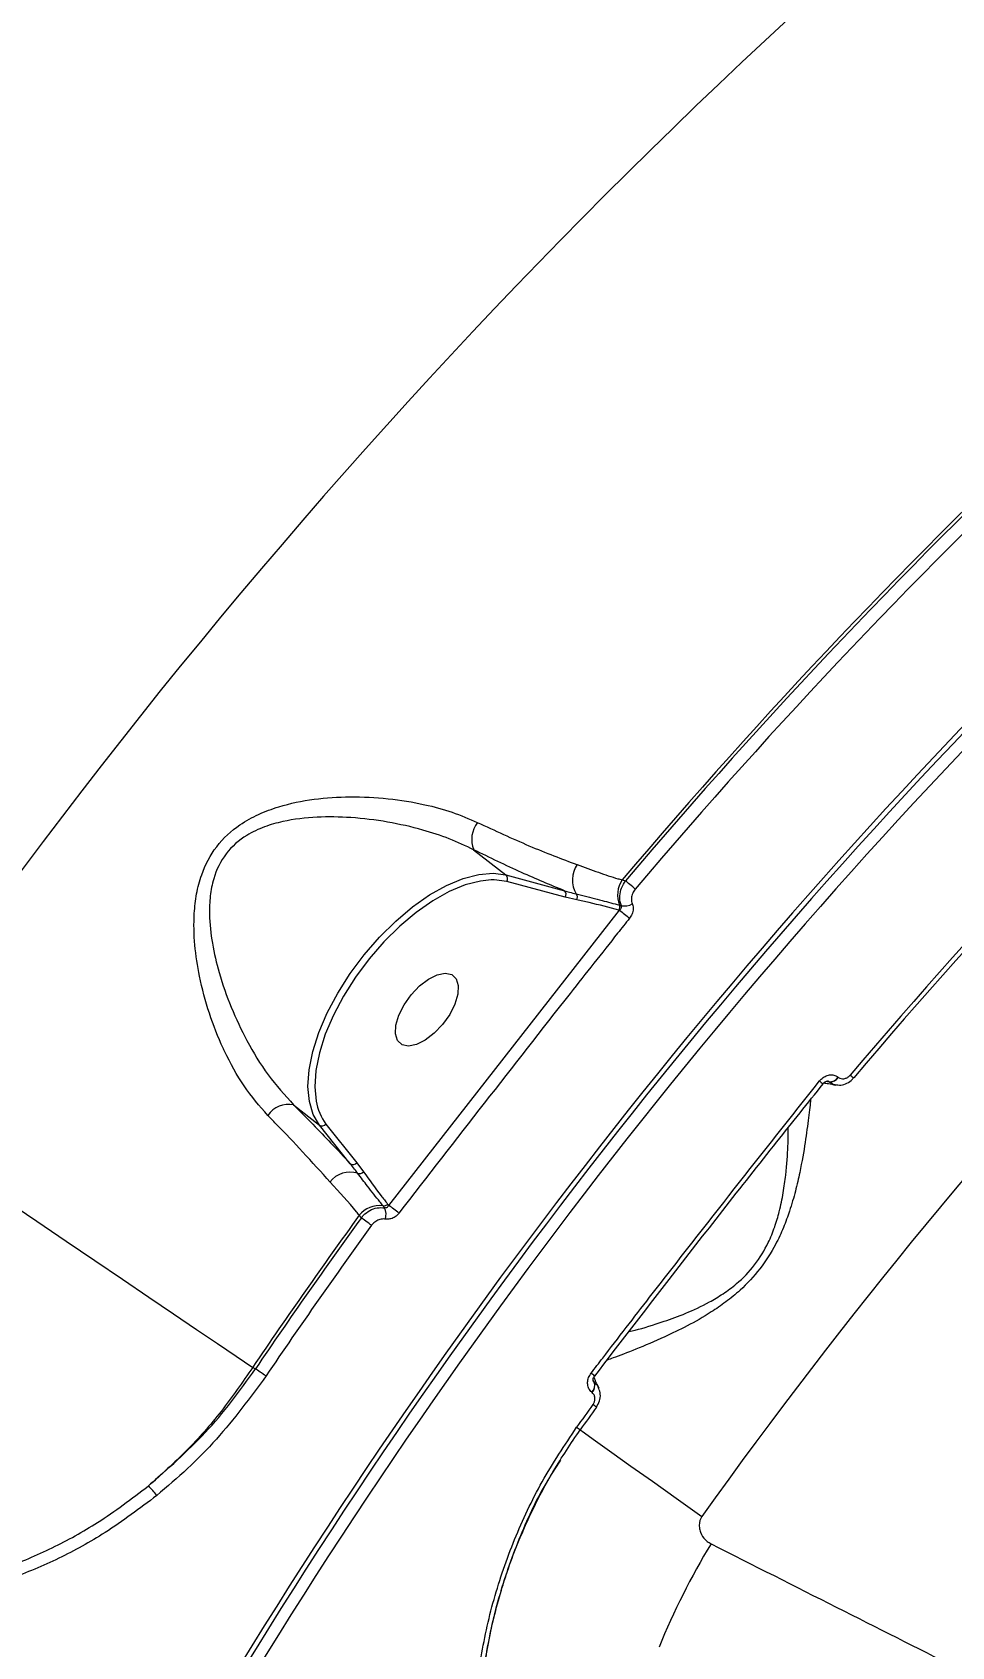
# Model space of a CAD drawing. Header units: millimetres. Extents: x -10374 to 11119, y -8221 to 9433.
# Drawn here: x 1571 to 1666.9, y -1908.1 to -1739.7 of the extents above; entities that cross this region are included whole.
import ezdxf

# ---------------------------------------------------------------- set-up
doc = ezdxf.new("R2010")
doc.units = ezdxf.units.MM
for name, color, linetype in [('DIKOM_ОБЪЕКТ', 7, 'Continuous'), ('DIKOM_РАЗМЕР_ЗОНА', 7, 'Continuous'), ('DIKOM_РАЗМЕР_ОБЪЕКТА', 7, 'Continuous')]:
    doc.layers.add(name, color=color, linetype=linetype)
doc.styles.add('style1', font='arial.ttf', dxfattribs={"width": 0.8})
doc.dimstyles.new('1-50', dxfattribs={"dimtxt": 300, "dimasz": 200, "dimexe": 100, "dimexo": 0, "dimgap": 100, "dimtad": 0, "dimdec": 0, "dimtxsty": 'style1', "dimcen": 0, "dimclrd": 7, "dimclre": 7, "dimadec": 1, "dimazin": 2, "dimtfac": 1, "dimtdec": 0, "dimtmove": 1, "dimatfit": 3, "dimfxl": 0, "dimlwd": 25, "dimlwe": 18, "dimarcsym": 0})

# ---------------------------------------------------------------- blocks, each defined once
blk = doc.blocks.new('*D16')
at = {"layer": 'Defpoints', "color": 0, "transparency": 16777216}
for p in [(-9045.1, 5161.67), (3694.49, 5161.67), (1813.16, -6719.94)]:
    blk.add_point(p, dxfattribs=at)
at = {"layer": 'DIKOM_РАЗМЕР_ОБЪЕКТА', "color": 7, "lineweight": 18, "transparency": 16777216}
for p, q in [((3694.49, 5161.67), (-9145.1, 5161.67)), ((1813.16, -6719.94), (-9145.1, -6719.94))]:
    blk.add_line(p, q, dxfattribs=at)
at = {"layer": 'DIKOM_РАЗМЕР_ОБЪЕКТА', "color": 7, "lineweight": 25, "transparency": 16777216}
for p, q in [((-9045.1, 4961.67), (-9045.1, -0.45)), ((-9045.1, -6519.94), (-9045.1, -1080.23))]:
    blk.add_line(p, q, dxfattribs=at)
at = {"layer": 'DIKOM_РАЗМЕР_ОБЪЕКТА', "color": 7, "transparency": 16777216}
for points in [[(-9078.43, 4961.67), (-9011.76, 4961.67), (-9045.1, 5161.67)], [(-9078.43, -6519.94), (-9011.76, -6519.94), (-9045.1, -6719.94)]]:
    blk.add_solid(points, dxfattribs=at)
at = {"layer": 'DIKOM_РАЗМЕР_ОБЪЕКТА', "color": 0, "transparency": 16777216, "insert": (-9045.1, -540.34), "char_height": 300, "attachment_point": 5, "rotation": 90, "style": 'style1'}
blk.add_mtext('11900', dxfattribs=at)
blk = doc.blocks.new('*D15')
at = {"layer": 'Defpoints', "color": 0, "transparency": 16777216}
for p in [(-5227.87, 8308.78), (9119.43, -1150.4), (-5227.87, -1991.82)]:
    blk.add_point(p, dxfattribs=at)
at = {"layer": 'DIKOM_РАЗМЕР_ОБЪЕКТА', "color": 7, "lineweight": 18, "transparency": 16777216}
for p, q in [((-5227.87, -1991.82), (-5227.87, 8408.78)), ((9119.43, -1150.4), (9119.43, 8408.78))]:
    blk.add_line(p, q, dxfattribs=at)
at = {"layer": 'DIKOM_РАЗМЕР_ОБЪЕКТА', "color": 7, "lineweight": 25, "transparency": 16777216}
for p, q in [((-5027.87, 8308.78), (187.44, 8308.78)), ((8919.43, 8308.78), (1267.22, 8308.78))]:
    blk.add_line(p, q, dxfattribs=at)
at = {"layer": 'DIKOM_РАЗМЕР_ОБЪЕКТА', "color": 7, "transparency": 16777216}
for points in [[(-5027.87, 8342.11), (-5027.87, 8275.44), (-5227.87, 8308.78)], [(8919.43, 8342.11), (8919.43, 8275.44), (9119.43, 8308.78)]]:
    blk.add_solid(points, dxfattribs=at)
at = {"layer": 'DIKOM_РАЗМЕР_ОБЪЕКТА', "color": 0, "transparency": 16777216, "insert": (727.33, 8308.78), "char_height": 300, "attachment_point": 5, "style": 'style1'}
blk.add_mtext('14350', dxfattribs=at)
blk = doc.blocks.new('*D14')
at = {"layer": 'Defpoints', "color": 0, "transparency": 16777216}
for p in [(-7515.85, 9236.32), (11119.43, -1423.4), (-7515.85, -2401.58)]:
    blk.add_point(p, dxfattribs=at)
at = {"layer": 'DIKOM_РАЗМЕР_ЗОНА', "color": 7, "lineweight": 18, "transparency": 16777216}
for p, q in [((-7515.85, -2401.58), (-7515.85, 9336.32)), ((11119.43, -1423.4), (11119.43, 9336.32))]:
    blk.add_line(p, q, dxfattribs=at)
at = {"layer": 'DIKOM_РАЗМЕР_ЗОНА', "color": 7, "lineweight": 25, "transparency": 16777216}
for p, q in [((-7315.85, 9236.32), (77.56, 9236.32)), ((10919.43, 9236.32), (1157.34, 9236.32))]:
    blk.add_line(p, q, dxfattribs=at)
at = {"layer": 'DIKOM_РАЗМЕР_ЗОНА', "color": 7, "transparency": 16777216}
for points in [[(-7315.85, 9269.65), (-7315.85, 9202.98), (-7515.85, 9236.32)], [(10919.43, 9269.65), (10919.43, 9202.98), (11119.43, 9236.32)]]:
    blk.add_solid(points, dxfattribs=at)
at = {"layer": 'DIKOM_РАЗМЕР_ЗОНА', "color": 0, "transparency": 16777216, "insert": (617.45, 9236.32), "char_height": 300, "attachment_point": 5, "style": 'style1'}
blk.add_mtext('18650', dxfattribs=at)
blk = doc.blocks.new('*D13')
at = {"layer": 'Defpoints', "color": 0, "transparency": 16777216}
for p in [(-10176.97, 7112.81), (3082.33, 7112.81), (2015.48, -8221.4)]:
    blk.add_point(p, dxfattribs=at)
at = {"layer": 'DIKOM_РАЗМЕР_ЗОНА', "color": 7, "lineweight": 18, "transparency": 16777216}
for p, q in [((3082.33, 7112.81), (-10276.97, 7112.81)), ((2015.48, -8221.4), (-10276.97, -8221.4))]:
    blk.add_line(p, q, dxfattribs=at)
at = {"layer": 'DIKOM_РАЗМЕР_ЗОНА', "color": 7, "lineweight": 25, "transparency": 16777216}
for p, q in [((-10176.97, 6912.81), (-10176.97, -14.41)), ((-10176.97, -8021.4), (-10176.97, -1094.19))]:
    blk.add_line(p, q, dxfattribs=at)
at = {"layer": 'DIKOM_РАЗМЕР_ЗОНА', "color": 7, "transparency": 16777216}
for points in [[(-10210.3, 6912.81), (-10143.64, 6912.81), (-10176.97, 7112.81)], [(-10210.3, -8021.4), (-10143.64, -8021.4), (-10176.97, -8221.4)]]:
    blk.add_solid(points, dxfattribs=at)
at = {"layer": 'DIKOM_РАЗМЕР_ЗОНА', "color": 0, "transparency": 16777216, "insert": (-10176.97, -554.3), "char_height": 300, "attachment_point": 5, "rotation": 90, "style": 'style1'}
blk.add_mtext('15300', dxfattribs=at)

msp = doc.modelspace()

# ---------------------------------------------------------------- linework, layer by layer
at = {"layer": 'DIKOM_ОБЪЕКТ', "color": 7, "linetype": 'Continuous', "lineweight": 15}
for p, q in [((1617.03, -1824.96), (1620.4, -1827.59)), ((1620.4, -1827.59), (1626.49, -1829.23)), ((1632.52, -1828.1), (1632.87, -1828.2)), ((1626.57, -1829.91), (1620.48, -1828.28)), ((1608.18, -1862.04), (1632.25, -1831.26)), ((1627.77, -1830.19), (1626.57, -1829.91)), ((1632.25, -1831.26), (1632.18, -1831.25)), ((1632.23, -1830.73), (1632.44, -1830.79)), ((1653.46, -1849.35), (1653.46, -1849.35)), ((1654.08, -1849.15), (1653.9, -1849.09)), ((1653.91, -1849.14), (1654.1, -1849.17)), ((1654.1, -1849.17), (1654.08, -1849.15)), ((1655.03, -1848.67), (1655.05, -1848.68)), ((1598.26, -1851.57), (1600.96, -1853.68)), ((1604.17, -1857.7), (1600.96, -1853.68)), ((1601.63, -1853.57), (1604.84, -1857.6)), ((1604.84, -1857.6), (1605.55, -1858.55)), ((1605.32, -1863.34), (1605.1, -1863.07)), ((1608.06, -1861.9), (1608.18, -1862.04)), ((1593.99, -1878.93), (1594.28, -1879.09)), ((1629.61, -1880.51), (1629.53, -1880.32)), ((1629.64, -1879.84), (1629.64, -1879.84)), ((1629.37, -1881.55), (1629.35, -1881.53)), ((1629.52, -1880.38), (1629.59, -1880.49)), ((1629.59, -1880.49), (1629.61, -1880.51))]:
    msp.add_line(p, q, dxfattribs=at)
at = {"layer": 'DIKOM_ОБЪЕКТ', "color": 7, "linetype": 'Continuous', "lineweight": 15, "flags": 128}
for points in [[(1600.96, -1853.68), (1600.3, -1852.57), (1599.9, -1851.22), (1599.75, -1849.65), (1599.87, -1847.9), (1600.26, -1846.01), (1600.89, -1844.02), (1601.77, -1841.97), (1602.86, -1839.9), (1604.15, -1837.87), (1605.61, -1835.91), (1607.2, -1834.08), (1608.9, -1832.4), (1610.66, -1830.92), (1612.44, -1829.67), (1614.21, -1828.67), (1615.93, -1827.95), (1617.56, -1827.53), (1619.06, -1827.41), (1620.4, -1827.59)], [(1618.87, -1828.1), (1617.73, -1828.22), (1616.15, -1828.63), (1614.48, -1829.32), (1612.76, -1830.29), (1611.03, -1831.5), (1609.33, -1832.94), (1607.68, -1834.56), (1606.14, -1836.34), (1604.72, -1838.24), (1603.47, -1840.21), (1602.41, -1842.21), (1601.56, -1844.2), (1600.95, -1846.14), (1600.58, -1847.97), (1600.46, -1849.67), (1600.6, -1851.18)], [(1620.48, -1828.28), (1619.18, -1828.1), (1618.87, -1828.1)], [(1633.88, -1829.06), (1633.75, -1828.95), (1633.61, -1828.82), (1633.46, -1828.7), (1633.32, -1828.58), (1633.18, -1828.47), (1633.06, -1828.36), (1632.95, -1828.27), (1632.87, -1828.2)], [(1613.79, -1843.19), (1612.92, -1844.1), (1611.99, -1844.82), (1611.07, -1845.28), (1610.24, -1845.44), (1609.56, -1845.29), (1609.1, -1844.85), (1608.88, -1844.15), (1608.93, -1843.24), (1609.23, -1842.2), (1609.78, -1841.12), (1610.52, -1840.08), (1611.39, -1839.16), (1612.32, -1838.45), (1613.24, -1837.99), (1614.07, -1837.83), (1614.75, -1837.97), (1615.21, -1838.41), (1615.43, -1839.12), (1615.38, -1840.02), (1615.07, -1841.06), (1614.53, -1842.15), (1613.79, -1843.19)], [(1552.84, -1851.07), (1555.83, -1853.09), (1558.9, -1855.17), (1562.03, -1857.29), (1565.18, -1859.43), (1568.34, -1861.57), (1571.48, -1863.69), (1574.55, -1865.77), (1577.54, -1867.8), (1580.42, -1869.75), (1583.16, -1871.6), (1585.74, -1873.35), (1588.14, -1874.97), (1590.32, -1876.45), (1592.28, -1877.77), (1593.99, -1878.93)], [(1606.39, -1864.12), (1606.25, -1864.02), (1606.1, -1863.91), (1605.94, -1863.8), (1605.79, -1863.69), (1605.65, -1863.58), (1605.52, -1863.49), (1605.41, -1863.41), (1605.32, -1863.34)], [(1595.38, -1879.83), (1595.23, -1879.73), (1595.08, -1879.63), (1594.92, -1879.52), (1594.77, -1879.42), (1594.62, -1879.32), (1594.49, -1879.23), (1594.37, -1879.15), (1594.28, -1879.09)], [(1629.84, -1883.09), (1629.83, -1883.08), (1629.79, -1883.05), (1629.74, -1883.01), (1629.66, -1882.96), (1629.57, -1882.89), (1629.46, -1882.81)], [(1628.14, -1885.45), (1628.33, -1885.59), (1629.75, -1886.6), (1631.45, -1887.81), (1633.43, -1889.22), (1635.66, -1890.81), (1638.13, -1892.57), (1640.82, -1894.49)]]:
    msp.add_lwpolyline(points, dxfattribs=at)
at = {"layer": 'DIKOM_ОБЪЕКТ', "color": 7, "linetype": 'Continuous', "lineweight": 15}
for centre, radius, start, end in [((2088, -2213.4), 646.28, 127.10022, 145.89978), ((2088, -2213.4), 580.87, 121.09855, 151.90145), ((2088, -2213.4), 580.37, 121.09855, 151.90145), ((2088, -2213.4), 579.13, 121.09885, 151.90115), ((2088, -2213.4), 596.59, 133.22853, 139.77147), ((2088, -2213.4), 596.26, 133.24313, 139.75687), ((2088, -2213.4), 594.93, 133.24313, 139.75687), ((2088, -2213.4), 549.25, 128.4952, 144.5048), ((2088, -2213.4), 565.29, 133.2097, 139.7903), ((2088, -2213.4), 564.82, 133.2097, 139.7903), ((1619.78, -1823.87), 2.95, 143.2792, 201.6198), ((1630.17, -1828.1), 2.84, 145.8488, 210.8681), ((1620.05, -1827.98), 0.526, 325.8636, 47.6157), ((1634.88, -1829.69), 2.85, 146.0114, 201.4316), ((1626.14, -1829.62), 0.526, 325.8901, 47.5893), ((1627.3, -1829.9), 0.551, 328.0112, 38.5567), ((1631.7, -1830.94), 0.567, 327.6976, 21.7359), ((1665.33, -1791.02), 52.1, 230.5745, 232.0415), ((1632.74, -1829.17), 1.65, 259.2249, 299.9624), ((1656.55, -1844.85), 5.46, 230.5737, 235.5003), ((1654.17, -1848.15), 1.01, 265.0511, 328.9494), ((1654.19, -1848.16), 1.01, 265.0447, 328.9529), ((1825.88, -1648.26), 262.37, 229.7336, 229.8351), ((1597.72, -1854.1), 2.59, 77.9749, 146.3392), ((1606.13, -1850.21), 5.61, 189.8648, 216.7103), ((1601.23, -1853.26), 0.502, 236.5268, 321.5192), ((1604.45, -1857.28), 0.502, 236.5226, 321.5234), ((1604.15, -1861.23), 2.66, 72.8901, 142.4288), ((1605.15, -1858.21), 0.527, 246.0856, 319.4065), ((2088, -2213.4), 596.59, 144.04012, 145.89978), ((2088, -2213.4), 596.26, 144.04877, 145.89662), ((1607.22, -1864.79), 2.73, 82.5762, 141.0547), ((1607.65, -1861.55), 0.544, 262.3872, 319.494), ((1606.39, -1862.99), 1.51, 341.3343, 27.2897), ((1573.69, -1908.3), 57.7, 51.967, 53.2918), ((2088, -2213.4), 594.93, 144.04877, 145.89662), ((1626.05, -1883.89), 5.41, 48.4663, 53.4419), ((1628.64, -1880.82), 1.01, 315.0306, 18.9583), ((1628.66, -1880.83), 1.01, 315.0687, 18.9459), ((2088, -2213.4), 565.29, 144.2097, 144.5048), ((2088, -2213.4), 564.82, 144.2097, 144.5048), ((1580.29, -1894.75), 4.43, 33.5759, 50.7408), ((1709.27, -1938.02), 78.81, 148.9141, 157.6962)]:
    msp.add_arc(centre, radius, start, end, dxfattribs=at)
for points, knots in [([(1020.1, -1644.46), (1020.15, -1644.49), (1020.29, -1644.56), (1021.45, -1645.17), (1023.86, -1646.46), (1027.44, -1648.36), (1032.22, -1650.9), (1038.21, -1654.09), (1045.27, -1657.84), (1053.37, -1662.15), (1062.41, -1666.96), (1072.56, -1672.35), (1083.83, -1678.34), (1096.19, -1684.92), (1109.39, -1691.94), (1123.35, -1699.36), (1138, -1707.15), (1153.57, -1715.43), (1170.06, -1724.19), (1187.41, -1733.42), (1205.04, -1742.79), (1222.86, -1752.27), (1240.76, -1761.79), (1259.25, -1771.62), (1278.3, -1781.75), (1297.86, -1792.14), (1317.76, -1802.73), (1337.95, -1813.46), (1358.38, -1824.32), (1379.1, -1835.34), (1400.06, -1846.49), (1421.19, -1857.72), (1442.02, -1868.8), (1462.49, -1879.68), (1482.55, -1890.35), (1502.52, -1900.96), (1522.32, -1911.5), (1541.88, -1921.9), (1559.67, -1931.35), (1570.71, -1937.22), (1575.59, -1939.82)], [0, 0, 0, 0, 0.015651, 0.042167, 0.068704, 0.09522, 0.122506, 0.149814, 0.177101, 0.203617, 0.230153, 0.256669, 0.283955, 0.311264, 0.33855, 0.365066, 0.391602, 0.418118, 0.445404, 0.472713, 0.499999, 0.52556, 0.55114, 0.576701, 0.60295, 0.629218, 0.655467, 0.681983, 0.708519, 0.735035, 0.762321, 0.78963, 0.816916, 0.843432, 0.869968, 0.896485, 0.923771, 0.951079, 0.978366, 1, 1, 1, 1]), ([(1574.68, -1940.47), (1569.81, -1937.88), (1558.9, -1932.08), (1541.35, -1922.74), (1522.12, -1912.52), (1502.43, -1902.05), (1482.4, -1891.4), (1462.11, -1880.61), (1441.63, -1869.72), (1420.97, -1858.74), (1400.19, -1847.69), (1379.35, -1836.61), (1358.55, -1825.55), (1337.87, -1814.55), (1317.64, -1803.8), (1297.9, -1793.3), (1278.65, -1783.06), (1259.69, -1772.98), (1241.11, -1763.11), (1223, -1753.48), (1205.18, -1744), (1187.71, -1734.71), (1170.64, -1725.63), (1154.23, -1716.91), (1138.56, -1708.58), (1123.71, -1700.68), (1109.72, -1693.24), (1096.64, -1686.29), (1084.47, -1679.82), (1073.24, -1673.85), (1063.01, -1668.41), (1053.81, -1663.52), (1046.21, -1659.47), (1040, -1656.17), (1034.96, -1653.49), (1030.66, -1651.2), (1027.05, -1649.29), (1024.19, -1647.76), (1022.12, -1646.66), (1020.8, -1645.96), (1020.61, -1645.86), (1020.52, -1645.81)], [0, 0, 0, 0, 0.021635, 0.048472, 0.075394, 0.102359, 0.129323, 0.156245, 0.183082, 0.209919, 0.236841, 0.263805, 0.29077, 0.317692, 0.344529, 0.370376, 0.3963, 0.422262, 0.448224, 0.474147, 0.499995, 0.526832, 0.553753, 0.580718, 0.607683, 0.634604, 0.661441, 0.688278, 0.7152, 0.742165, 0.769129, 0.796051, 0.822888, 0.844633, 0.866402, 0.88817, 0.909915, 0.932424, 0.954958, 0.977491, 1, 1, 1, 1]), ([(1760.84, -2040.58), (1760.79, -2040.56), (1760.66, -2040.49), (1759.5, -2039.87), (1757.09, -2038.59), (1753.5, -2036.68), (1748.72, -2034.14), (1742.73, -2030.96), (1735.67, -2027.2), (1727.58, -2022.9), (1718.53, -2018.09), (1708.38, -2012.69), (1697.12, -2006.7), (1684.75, -2000.13), (1671.55, -1993.11), (1657.59, -1985.68), (1642.94, -1977.89), (1627.37, -1969.62), (1610.89, -1960.85), (1593.53, -1951.63), (1575.9, -1942.25), (1558.09, -1932.78), (1540.18, -1923.26), (1521.69, -1913.42), (1502.64, -1903.3), (1483.09, -1892.9), (1463.18, -1882.32), (1442.99, -1871.58), (1422.57, -1860.72), (1401.85, -1849.7), (1380.89, -1838.56), (1359.76, -1827.32), (1338.92, -1816.25), (1318.45, -1805.36), (1298.39, -1794.7), (1278.43, -1784.08), (1258.62, -1773.55), (1239.06, -1763.15), (1221.27, -1753.69), (1210.23, -1747.82), (1205.35, -1745.22)], [0, 0, 0, 0, 0.015651, 0.042167, 0.068704, 0.09522, 0.122506, 0.149814, 0.177101, 0.203616, 0.230153, 0.256669, 0.283955, 0.311263, 0.33855, 0.365066, 0.391602, 0.418118, 0.445404, 0.472712, 0.499999, 0.52556, 0.551139, 0.576701, 0.602949, 0.629218, 0.655466, 0.681983, 0.708519, 0.735035, 0.762321, 0.78963, 0.816916, 0.843432, 0.869968, 0.896484, 0.923771, 0.951079, 0.978365, 1, 1, 1, 1]), ([(1206.26, -1744.57), (1211.13, -1747.16), (1222.04, -1752.97), (1239.59, -1762.3), (1258.83, -1772.52), (1278.51, -1782.99), (1298.54, -1793.64), (1318.83, -1804.43), (1339.32, -1815.32), (1359.97, -1826.3), (1380.75, -1837.35), (1401.59, -1848.43), (1422.4, -1859.5), (1443.07, -1870.49), (1463.3, -1881.24), (1483.04, -1891.74), (1502.3, -1901.98), (1521.25, -1912.06), (1539.83, -1921.94), (1557.94, -1931.57), (1575.77, -1941.04), (1593.23, -1950.33), (1610.31, -1959.41), (1626.71, -1968.13), (1642.38, -1976.46), (1657.24, -1984.36), (1671.22, -1991.8), (1684.3, -1998.76), (1696.47, -2005.23), (1707.7, -2011.2), (1717.94, -2016.64), (1727.13, -2021.53), (1734.73, -2025.57), (1740.94, -2028.87), (1745.98, -2031.55), (1750.29, -2033.84), (1753.89, -2035.76), (1756.76, -2037.28), (1758.83, -2038.38), (1760.15, -2039.08), (1760.33, -2039.18), (1760.43, -2039.23)], [0, 0, 0, 0, 0.021635, 0.048472, 0.075394, 0.102359, 0.129323, 0.156245, 0.183082, 0.209919, 0.236841, 0.263805, 0.29077, 0.317692, 0.344529, 0.370376, 0.3963, 0.422262, 0.448224, 0.474147, 0.499995, 0.526832, 0.553754, 0.580718, 0.607683, 0.634604, 0.661441, 0.688278, 0.7152, 0.742165, 0.769129, 0.796051, 0.822888, 0.844633, 0.866402, 0.88817, 0.909915, 0.932424, 0.954958, 0.977491, 1, 1, 1, 1]), ([(1595.56, -1852.66), (1594.71, -1851.68), (1593.01, -1849.71), (1591.61, -1847.14), (1590.41, -1844.59), (1589.41, -1842.04), (1588.43, -1838.41), (1587.89, -1834.9), (1587.82, -1832.01), (1588.1, -1829.55), (1588.72, -1827.14), (1590.08, -1824.52), (1592.3, -1822.48), (1594.59, -1821.22), (1597.17, -1820.26), (1600.38, -1819.61), (1604.23, -1819.37), (1608.12, -1819.56), (1611.69, -1820.15), (1614.82, -1820.99), (1616.55, -1821.73), (1617.41, -1822.11)], [0, 0, 0, 0, 0.072689, 0.145524, 0.151132, 0.21733, 0.283541, 0.337716, 0.391817, 0.425487, 0.459109, 0.513453, 0.567937, 0.604494, 0.641122, 0.702963, 0.764911, 0.830905, 0.896871, 0.948453, 1, 1, 1, 1]), ([(1617.03, -1824.96), (1616.2, -1824.57), (1614.51, -1823.77), (1611.5, -1822.79), (1608.06, -1822.01), (1604.35, -1821.55), (1600.68, -1821.49), (1597.64, -1821.84), (1595.19, -1822.53), (1593.08, -1823.51), (1591.05, -1825.26), (1589.93, -1827.62), (1589.52, -1829.79), (1589.44, -1832.06), (1589.73, -1834.75), (1590.51, -1838.01), (1591.7, -1841.43), (1593.4, -1845.02), (1595.54, -1848.57), (1597.34, -1850.55), (1598.26, -1851.57)], [0, 0, 0, 0, 0.052435, 0.105736, 0.172699, 0.24086, 0.302319, 0.365016, 0.399806, 0.435456, 0.48611, 0.536694, 0.568682, 0.601485, 0.655092, 0.709786, 0.776898, 0.845173, 0.921305, 1, 1, 1, 1]), ([(1617.41, -1822.11), (1619.24, -1822.95), (1622.95, -1824.67), (1626.25, -1825.94), (1627.81, -1826.5), (1627.82, -1826.5)], [0, 0, 0, 0, 0.491401, 0.997072, 1, 1, 1, 1]), ([(1626.49, -1829.23), (1625.03, -1828.63), (1622.08, -1827.41), (1618.73, -1825.78), (1617.03, -1824.96)], [0, 0, 0, 0, 0.49476, 1, 1, 1, 1]), ([(1627.82, -1826.5), (1628.57, -1826.78), (1630.08, -1827.34), (1631.57, -1827.85), (1632.36, -1828.06), (1632.52, -1828.1)], [0, 0, 0, 0, 0.443905, 0.891125, 1, 1, 1, 1]), ([(1695.82, -2068.42), (1694.7, -2067.83), (1692.45, -2066.64), (1687.74, -2064.16), (1682.08, -2061.17), (1675.4, -2057.65), (1667.75, -2053.62), (1659.15, -2049.08), (1649.59, -2044.04), (1639.11, -2038.52), (1627.74, -2032.53), (1615.54, -2026.1), (1602.56, -2019.27), (1588.85, -2012.05), (1574.39, -2004.44), (1559.24, -1996.47), (1543.45, -1988.16), (1527.09, -1979.56), (1510.24, -1970.71), (1492.93, -1961.62), (1475.19, -1952.31), (1457.05, -1942.79), (1438.58, -1933.11), (1419.87, -1923.32), (1401, -1913.44), (1382.02, -1903.52), (1362.95, -1893.56), (1343.82, -1883.58), (1324.72, -1873.63), (1305.73, -1863.75), (1286.93, -1853.98), (1269.76, -1845.07), (1254.2, -1837.01), (1244.89, -1832.2), (1240.24, -1829.79)], [0, 0, 0, 0, 0.031557, 0.063213, 0.09492, 0.126626, 0.158283, 0.189839, 0.221397, 0.253054, 0.284762, 0.31647, 0.348127, 0.379685, 0.411265, 0.442944, 0.474674, 0.506404, 0.538084, 0.569664, 0.601295, 0.633025, 0.664806, 0.696588, 0.728318, 0.75995, 0.791659, 0.823467, 0.855327, 0.887186, 0.918995, 0.950705, 0.975352, 1, 1, 1, 1]), ([(1626.49, -1829.23), (1626.67, -1829.28), (1627.08, -1829.4), (1627.5, -1829.5), (1627.73, -1829.56)], [0, 0, 0, 0, 0.440311, 1, 1, 1, 1]), ([(1627.73, -1829.56), (1627.92, -1829.6), (1628.83, -1829.82), (1630.34, -1830.23), (1631.63, -1830.57), (1632.23, -1830.73)], [0, 0, 0, 0, 0.11788, 0.589483, 1, 1, 1, 1]), ([(1632.44, -1830.79), (1632.41, -1830.72), (1632.3, -1830.41), (1632.23, -1829.78), (1632.4, -1828.93), (1632.71, -1828.44), (1632.87, -1828.2)], [0, 0, 0, 0, 0.081403, 0.385809, 0.693743, 1, 1, 1, 1]), ([(1633.88, -1829.06), (1633.78, -1829.2), (1633.58, -1829.49), (1633.46, -1830), (1633.49, -1830.37), (1633.56, -1830.56), (1633.57, -1830.6)], [0, 0, 0, 0, 0.307743, 0.615871, 0.919082, 1, 1, 1, 1]), ([(1632.18, -1831.25), (1631.15, -1830.98), (1629.69, -1830.6), (1628.2, -1830.28), (1627.77, -1830.19)], [0, 0, 0, 0, 0.708819, 1, 1, 1, 1]), ([(1632.25, -1831.26), (1632.29, -1831.22), (1632.38, -1831.13), (1632.45, -1830.97), (1632.45, -1830.85), (1632.44, -1830.8), (1632.44, -1830.79)], [0, 0, 0, 0, 0.334482, 0.654955, 0.951811, 1, 1, 1, 1]), ([(1633.57, -1830.6), (1633.58, -1830.62), (1633.64, -1830.79), (1633.68, -1831.15), (1633.58, -1831.66), (1633.38, -1831.95), (1633.29, -1832.1)], [0, 0, 0, 0, 0.052398, 0.365066, 0.682787, 1, 1, 1, 1]), ([(1633.29, -1832.1), (1632.87, -1832.62), (1630.8, -1835.23), (1622.73, -1845.44), (1615.17, -1855.2), (1609.24, -1862.85)], [0, 0, 0, 0, 0.051228, 0.25613, 1, 1, 1, 1]), ([(1629.27, -1879.55), (1629.68, -1879.02), (1631.71, -1876.37), (1639.58, -1866.16), (1647.16, -1856.57), (1653.08, -1849.07)], [0, 0, 0, 0, 0.051708, 0.258554, 1, 1, 1, 1]), ([(1629.65, -1879.85), (1632.23, -1876.49), (1638.52, -1868.3), (1646.46, -1858.14), (1651.87, -1851.38), (1653.47, -1849.37)], [0, 0, 0, 0, 0.328859, 0.800313, 1, 1, 1, 1]), ([(1653.08, -1849.07), (1653.2, -1848.94), (1653.44, -1848.69), (1653.9, -1848.47), (1654.37, -1848.4), (1654.76, -1848.49), (1654.96, -1848.62), (1655.03, -1848.67)], [0, 0, 0, 0, 0.218219, 0.436733, 0.653034, 0.865713, 1, 1, 1, 1]), ([(1653.46, -1849.35), (1653.47, -1849.34), (1653.51, -1849.28), (1653.62, -1849.19), (1653.76, -1849.11), (1653.88, -1849.08), (1653.95, -1849.09), (1653.97, -1849.1), (1653.97, -1849.1)], [0, 0, 0, 0, 0.048875, 0.250207, 0.446374, 0.652419, 0.878717, 1, 1, 1, 1]), ([(1653.53, -1849.28), (1653.68, -1849.29), (1654.03, -1849.33), (1654.52, -1849.44), (1654.79, -1849.5)], [0, 0, 0, 0, 0.457274, 1, 1, 1, 1]), ([(1654.08, -1849.15), (1654.06, -1849.14), (1654.03, -1849.11), (1653.98, -1849.1), (1653.97, -1849.1)], [0, 0, 0, 0, 0.731936, 1, 1, 1, 1]), ([(1654.73, -1849.46), (1654.72, -1849.46), (1654.52, -1849.45), (1654.3, -1849.32), (1654.12, -1849.19), (1654.1, -1849.17)], [0, 0, 0, 0, 0.034252, 0.87038, 1, 1, 1, 1]), ([(1654.73, -1849.44), (1654.92, -1849.47), (1655.34, -1849.54), (1655.97, -1849.33), (1656.43, -1849.04), (1656.6, -1848.8), (1656.64, -1848.75)], [0, 0, 0, 0, 0.273033, 0.590889, 0.91669, 1, 1, 1, 1]), ([(1655.05, -1848.68), (1655.06, -1848.69), (1655.15, -1848.76), (1655.33, -1848.84), (1655.59, -1848.85), (1655.85, -1848.79), (1656.09, -1848.67), (1656.23, -1848.53), (1656.3, -1848.46)], [0, 0, 0, 0, 0.033986, 0.252233, 0.47048, 0.597885, 0.819226, 1, 1, 1, 1]), ([(1598.26, -1851.57), (1599.6, -1852.92), (1601.74, -1855.08), (1603.51, -1856.99), (1604.17, -1857.7)], [0, 0, 0, 0, 0.629896, 1, 1, 1, 1]), ([(1652.16, -1851.02), (1652.16, -1851.03), (1652.13, -1851.42), (1651.95, -1852.9), (1651.63, -1855.38), (1651.16, -1858.07), (1650.6, -1860.53), (1650.04, -1862.47), (1649.36, -1864.35), (1648.41, -1866.39), (1646.95, -1868.71), (1645.07, -1870.72), (1643.32, -1872.14), (1641.44, -1873.43), (1639.26, -1874.66), (1636.55, -1875.95), (1633.86, -1877.09), (1631.91, -1877.83), (1631.15, -1878.1), (1630.95, -1878.17)], [0, 0, 0, 0, 0.001654, 0.086542, 0.175638, 0.264699, 0.314117, 0.363484, 0.402159, 0.440761, 0.497897, 0.555166, 0.593685, 0.632279, 0.698832, 0.765527, 0.864439, 0.963336, 1, 1, 1, 1]), ([(1602.05, -1859.61), (1601.13, -1858.58), (1599.43, -1856.68), (1597.13, -1854.26), (1595.85, -1852.95), (1595.56, -1852.66)], [0, 0, 0, 0, 0.478685, 0.884368, 1, 1, 1, 1]), ([(1633.22, -1875.21), (1633.44, -1875.16), (1634.43, -1874.93), (1636.49, -1874.29), (1639.12, -1873.34), (1641.23, -1872.36), (1643.03, -1871.29), (1644.67, -1870.09), (1646.41, -1868.3), (1647.69, -1866.17), (1648.45, -1864.28), (1648.96, -1862.53), (1649.34, -1860.7), (1649.65, -1858.35), (1649.82, -1855.97), (1649.83, -1854.55), (1649.83, -1853.93)], [0, 0, 0, 0, 0.035494, 0.165065, 0.250879, 0.336483, 0.384555, 0.432497, 0.50193, 0.571256, 0.619364, 0.6676, 0.730937, 0.79435, 0.910768, 1, 1, 1, 1]), ([(1604.93, -1858.69), (1604.83, -1858.54), (1604.58, -1858.21), (1604.32, -1857.88), (1604.17, -1857.7)], [0, 0, 0, 0, 0.43531, 1, 1, 1, 1]), ([(1605.1, -1863.07), (1605, -1862.95), (1604.16, -1861.89), (1603.04, -1860.68), (1602.05, -1859.61)], [0, 0, 0, 0, 0.117864, 1, 1, 1, 1]), ([(1607.58, -1862.08), (1607.47, -1861.95), (1606.94, -1861.28), (1606.05, -1860.17), (1605.28, -1859.14), (1604.93, -1858.69)], [0, 0, 0, 0, 0.122279, 0.611424, 1, 1, 1, 1]), ([(1605.55, -1858.55), (1606.15, -1859.39), (1606.97, -1860.52), (1607.83, -1861.61), (1608.06, -1861.9)], [0, 0, 0, 0, 0.735309, 1, 1, 1, 1]), ([(1605.32, -1863.34), (1605.39, -1863.25), (1605.64, -1862.95), (1606.19, -1862.54), (1606.97, -1862.25), (1607.48, -1862.28), (1607.74, -1862.29)], [0, 0, 0, 0, 0.120943, 0.414474, 0.706998, 1, 1, 1, 1]), ([(1607.83, -1863.47), (1607.68, -1863.46), (1607.37, -1863.45), (1606.91, -1863.63), (1606.58, -1863.88), (1606.44, -1864.07), (1606.39, -1864.12)], [0, 0, 0, 0, 0.292707, 0.585142, 0.878849, 1, 1, 1, 1]), ([(1607.74, -1862.29), (1607.73, -1862.27), (1607.67, -1862.2), (1607.62, -1862.14), (1607.58, -1862.08)], [0, 0, 0, 0, 0.249951, 1, 1, 1, 1]), ([(1607.74, -1862.29), (1607.79, -1862.29), (1607.89, -1862.29), (1608.04, -1862.22), (1608.13, -1862.13), (1608.17, -1862.06), (1608.18, -1862.04)], [0, 0, 0, 0, 0.293265, 0.592563, 0.900702, 1, 1, 1, 1]), ([(1609.24, -1862.85), (1609.2, -1862.9), (1609.06, -1863.07), (1608.75, -1863.31), (1608.29, -1863.49), (1607.98, -1863.48), (1607.83, -1863.47)], [0, 0, 0, 0, 0.096398, 0.398473, 0.699043, 1, 1, 1, 1]), ([(1593.99, -1878.93), (1592.92, -1880.48), (1590.81, -1883.54), (1587.15, -1887.7), (1584.45, -1890.11), (1583.09, -1891.32)], [0, 0, 0, 0, 0.339541, 0.667765, 1, 1, 1, 1]), ([(1583.09, -1891.32), (1585.13, -1889.52), (1588.22, -1886.79), (1591.83, -1882.54), (1593.46, -1880.24), (1594.28, -1879.09)], [0, 0, 0, 0, 0.492816, 0.746409, 1, 1, 1, 1]), ([(1595.38, -1879.83), (1593.72, -1882.09), (1591.2, -1885.5), (1587.23, -1889.53), (1585.06, -1891.38), (1583.98, -1892.3)], [0, 0, 0, 0, 0.492765, 0.746381, 1, 1, 1, 1]), ([(1629.35, -1881.53), (1629.29, -1881.47), (1629.11, -1881.32), (1628.94, -1880.96), (1628.89, -1880.49), (1628.99, -1879.98), (1629.18, -1879.69), (1629.27, -1879.55)], [0, 0, 0, 0, 0.134204, 0.346963, 0.563233, 0.781711, 1, 1, 1, 1]), ([(1629.51, -1880.4), (1629.51, -1880.39), (1629.5, -1880.38), (1629.48, -1880.3), (1629.48, -1880.16), (1629.53, -1880), (1629.6, -1879.89), (1629.64, -1879.84), (1629.64, -1879.84)], [0, 0, 0, 0, 0.148985, 0.395686, 0.591199, 0.793646, 0.997879, 1, 1, 1, 1]), ([(1630.1, -1881.1), (1629.99, -1880.87), (1629.75, -1880.41), (1629.64, -1880.09), (1629.59, -1879.93)], [0, 0, 0, 0, 0.496252, 1, 1, 1, 1]), ([(1629.46, -1882.81), (1629.46, -1882.81), (1629.53, -1882.72), (1629.63, -1882.52), (1629.68, -1882.25), (1629.66, -1881.98), (1629.57, -1881.74), (1629.44, -1881.61), (1629.37, -1881.55)], [0, 0, 0, 0, 0.004356, 0.219817, 0.435585, 0.568281, 0.793819, 1, 1, 1, 1]), ([(1629.51, -1880.4), (1629.52, -1880.41), (1629.54, -1880.45), (1629.57, -1880.48), (1629.59, -1880.49)], [0, 0, 0, 0, 0.297735, 1, 1, 1, 1]), ([(1629.61, -1880.51), (1629.75, -1880.63), (1629.95, -1880.8), (1630.03, -1881.05), (1630.05, -1881.12)], [0, 0, 0, 0, 0.722073, 1, 1, 1, 1]), ([(1629.83, -1883.08), (1629.95, -1882.87), (1630.2, -1882.46), (1630.28, -1881.75), (1630.14, -1881.32), (1630.08, -1881.12)], [0, 0, 0, 0, 0.345, 0.683692, 1, 1, 1, 1]), ([(1632.82, -1951.53), (1631.44, -1950.45), (1628.67, -1948.27), (1625.13, -1944.11), (1622.14, -1939.37), (1619.78, -1934.07), (1618.12, -1928.32), (1617.18, -1922.24), (1617.01, -1915.93), (1617.63, -1909.51), (1619.02, -1903.11), (1621.19, -1896.84), (1624.04, -1890.78), (1626.52, -1887.05), (1627.76, -1885.18)], [0, 0, 0, 0, 0.083619, 0.167167, 0.250419, 0.333853, 0.417304, 0.500489, 0.583739, 0.667139, 0.750459, 0.833397, 0.916629, 1, 1, 1, 1]), ([(1628.13, -1885.44), (1628.14, -1885.45), (1628.16, -1885.46), (1628.11, -1885.42), (1627.98, -1885.34), (1627.84, -1885.23), (1627.76, -1885.18)], [0, 0, 0, 0, 0.0596, 0.373043, 0.686506, 1, 1, 1, 1]), ([(1622.66, -1938.47), (1622.28, -1937.78), (1621.34, -1936.04), (1620.23, -1933.21), (1619.3, -1930.32), (1618.68, -1927.77), (1618.03, -1924.32), (1617.55, -1919.67), (1617.65, -1913.78), (1618.41, -1907.92), (1619.54, -1903.29), (1620.7, -1899.7), (1621.77, -1896.87), (1623.29, -1893.47), (1625.37, -1889.54), (1627.17, -1886.87), (1628.13, -1885.44)], [0, 0, 0, 0, 0.048561, 0.120557, 0.178513, 0.224385, 0.267974, 0.374675, 0.478755, 0.582324, 0.683611, 0.724391, 0.775289, 0.838007, 0.912995, 1, 1, 1, 1]), ([(1626.07, -1888.62), (1625.56, -1889.41), (1623.86, -1892.03), (1621.65, -1896.87), (1619.5, -1903.01), (1618.13, -1909.29), (1617.52, -1915.59), (1617.67, -1921.78), (1618.59, -1927.74), (1620.17, -1933.39), (1621.79, -1936.78), (1622.6, -1938.47)], [0, 0, 0, 0, 0.050707, 0.169153, 0.287633, 0.406795, 0.525034, 0.644141, 0.762782, 0.881224, 1, 1, 1, 1]), ([(1532.92, -1897.67), (1534.47, -1898.42), (1537.57, -1899.91), (1542.51, -1901.41), (1547.57, -1902.36), (1552.73, -1902.66), (1557.92, -1902.36), (1563.08, -1901.45), (1568.17, -1899.93), (1573.11, -1897.83), (1578.17, -1895.05), (1581.36, -1892.63), (1583.09, -1891.32)], [0, 0, 0, 0, 0.097772, 0.195857, 0.293632, 0.39146, 0.489595, 0.587424, 0.685899, 0.78468, 0.883155, 1, 1, 1, 1]), ([(1583.98, -1892.3), (1582.21, -1893.64), (1578.95, -1896.1), (1573.79, -1898.93), (1568.74, -1901.06), (1563.55, -1902.61), (1558.28, -1903.53), (1552.98, -1903.83), (1547.71, -1903.51), (1542.54, -1902.54), (1537.5, -1901), (1534.32, -1899.48), (1532.74, -1898.72)], [0, 0, 0, 0, 0.116683, 0.215085, 0.313798, 0.412201, 0.510061, 0.608229, 0.706085, 0.803953, 0.902132, 1, 1, 1, 1]), ([(1640.82, -1894.49), (1640.77, -1894.58), (1640.66, -1894.76), (1640.55, -1895.16), (1640.54, -1895.63), (1640.7, -1896.3), (1641.02, -1896.77), (1641.43, -1897.13), (1641.64, -1897.25), (1641.78, -1897.33)], [0, 0, 0, 0, 0.076744, 0.160529, 0.317407, 0.466126, 0.762495, 0.842839, 1, 1, 1, 1]), ([(1641.78, -1897.33), (1646.17, -1899.55), (1654.94, -1903.99), (1667.44, -1910.29), (1679.42, -1916.31), (1691.2, -1922.21), (1702.63, -1927.91), (1713.59, -1933.36), (1723.76, -1938.4), (1733.07, -1942.99), (1741.45, -1947.11), (1748.64, -1950.63), (1754.68, -1953.58), (1759.61, -1955.98), (1763.57, -1957.91), (1766.55, -1959.35), (1768.36, -1960.23), (1769.16, -1960.62), (1768.99, -1960.53), (1768.96, -1960.52)], [0, 0, 0, 0, 0.056668, 0.113335, 0.170566, 0.227798, 0.291066, 0.354382, 0.41765, 0.482782, 0.547968, 0.613099, 0.674377, 0.735701, 0.796978, 0.860023, 0.923119, 0.986164, 1, 1, 1, 1])]:
    msp.add_open_spline(points, degree=3, knots=knots, dxfattribs=at)

# ---------------------------------------------------------------- dimensions: what is measured, and where the dimension line sits
at = {"layer": 'DIKOM_РАЗМЕР_ЗОНА'}
for base, p1, p2, angle, text, picture, middle in [((-7515.85, 9236.32), (11119.43, -1423.4), (-7515.85, -2401.58), 180, '18650', '*D14', (617.45, 9236.32)), ((-10176.97, 7112.81), (2015.48, -8221.4), (3082.33, 7112.81), 270, '15300', '*D13', (-10176.97, -554.3))]:
    dim = msp.add_linear_dim(base=base, p1=p1, p2=p2, angle=angle, text=text, dimstyle='1-50', override={"dimscale": 1, "dimtix": 0, "dimtofl": 1, "dimtmove": 1, "dimatfit": 3}, dxfattribs=at)
    dim.commit()
    dim.dimension.update_dxf_attribs({"geometry": picture, "text_midpoint": middle, "dimtype": 160})
at = {"layer": 'DIKOM_РАЗМЕР_ОБЪЕКТА'}
for base, p1, p2, angle, text, picture, middle in [((-5227.87, 8308.78), (9119.43, -1150.4), (-5227.87, -1991.82), 180, '14350', '*D15', (727.33, 8308.78)), ((-9045.1, 5161.67), (1813.16, -6719.94), (3694.49, 5161.67), 270, '11900', '*D16', (-9045.1, -540.34))]:
    dim = msp.add_linear_dim(base=base, p1=p1, p2=p2, angle=angle, text=text, dimstyle='1-50', override={"dimscale": 1, "dimtix": 0, "dimtofl": 1, "dimtmove": 1, "dimatfit": 3}, dxfattribs=at)
    dim.commit()
    dim.dimension.update_dxf_attribs({"geometry": picture, "text_midpoint": middle, "dimtype": 160})

doc.saveas('drawing.dxf')
